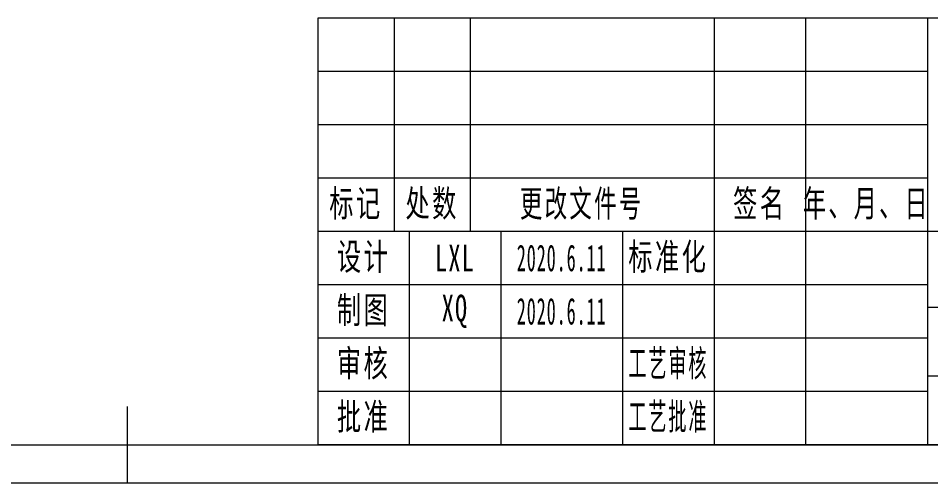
# Model space of a CAD drawing. Header units: millimetres. Extents: x -15766 to 80009, y -9701 to 15159.
# Drawn here: x -12603.7 to -12364.1, y 8876 to 8998 of the extents above; entities that cross this region are included whole.
import ezdxf

# ---------------------------------------------------------------- set-up
doc = ezdxf.new("R2010")
doc.units = ezdxf.units.MM
for name, color, linetype, lineweight in [('CDRAFT0', 7, 'Continuous', 18), ('title_frame', 7, 'Continuous', 18), ('尺寸线层', 3, 'Continuous', 18), ('粗实线层_1', 7, 'Continuous', 15), ('细实线层', 7, 'Continuous', 18)]:
    doc.layers.add(name, color=color, linetype=linetype, lineweight=lineweight)
doc.styles.add('UserTxtStyle1', font='', dxfattribs={"width": 0.618357})
doc.styles.add('UserTxtStyle2', font='', dxfattribs={"width": 0.634692})
doc.styles.add('标准', font='', dxfattribs={"width": 0.667})
doc.styles.get('UserTxtStyle1').set_extended_font_data('宋体')
doc.styles.get('UserTxtStyle2').set_extended_font_data('宋体')
doc.styles.get('标准').set_extended_font_data('宋体')

# ---------------------------------------------------------------- blocks, each defined once
blk = doc.blocks.new('*X1984')
at = {"layer": 'CDRAFT0'}
blk.add_line((0, 0), (420, 0), dxfattribs=at)
at = {"layer": '粗实线层_1'}
for p, q in [((210, 0), (210, 10)), ((25, 5), (415, 5))]:
    blk.add_line(p, q, dxfattribs=at)

msp = doc.modelspace()

# ---------------------------------------------------------------- linework, layer by layer
at = {"layer": '粗实线层_1'}
for p, q in [((-12165.02743, 8997.97315), (-12525.02743, 8997.97315)), ((-12525.02743, 8997.97315), (-12525.02743, 8885.97315)), ((-12365.02743, 8997.97315), (-12365.02743, 8885.97315)), ((-12265.02743, 8941.97315), (-12525.02743, 8941.97315)), ((-12445.02743, 8941.97315), (-12445.02743, 8885.97315)), ((-12365.02743, 8927.97315), (-12525.02743, 8927.97315)), ((-12365.02743, 8913.97315), (-12525.02743, 8913.97315)), ((-12265.02743, 8903.97315), (-12365.02743, 8903.97315)), ((-12365.02743, 8899.97315), (-12525.02743, 8899.97315)), ((-12165.02743, 8885.97315), (-12525.02743, 8885.97315))]:
    msp.add_line(p, q, dxfattribs=at)
at = {"layer": '细实线层'}
for p, q in [((-12505.02743, 8997.97315), (-12505.02743, 8941.97315)), ((-12485.02743, 8997.97315), (-12485.02743, 8941.97315)), ((-12421.02743, 8997.97315), (-12421.02743, 8885.97315)), ((-12397.02743, 8997.97315), (-12397.02743, 8885.97315)), ((-12365.02743, 8983.97315), (-12525.02743, 8983.97315)), ((-12365.02743, 8969.97315), (-12525.02743, 8969.97315)), ((-12365.02743, 8955.97315), (-12525.02743, 8955.97315)), ((-12501.02743, 8941.97315), (-12501.02743, 8885.97315)), ((-12477.02743, 8941.97315), (-12477.02743, 8885.97315)), ((-12265.02743, 8921.97315), (-12365.02743, 8921.97315))]:
    msp.add_line(p, q, dxfattribs=at)

# ---------------------------------------------------------------- block references
at = {"layer": 'title_frame', "xscale": 2, "yscale": 2, "zscale": 2}
msp.add_blockref('*X1984', (-12995.02743, 8875.97315), dxfattribs=at)

# ---------------------------------------------------------------- texts
at = {"layer": '尺寸线层', "char_height": 7, "attachment_point": 5, "line_spacing_factor": 1.15057}
for s, insert, width, style in [('\\T1.1;标记', (-12515.02743, 8948.97315), 36, '标准'), ('\\T1.1;处数', (-12495.02743, 8948.97315), 36, '标准'), ('\\T1.1;更改文件号', (-12455.76059, 8948.92516), 60, 'UserTxtStyle1'), ('\\T1.1;签名', (-12409.02743, 8948.97315), 44, '标准'), ('\\T1.1;年、月、日', (-12381.02743, 8948.97315), 60, 'UserTxtStyle2'), ('\\T1.1;设计', (-12513.02743, 8934.97315), 44, '标准'), ('\\T1.1;标准化', (-12433.02743, 8934.97315), 44, '标准'), ('{\\T1.1;LXL}', (-12489.02743, 8934.97315), 44, '标准'), ('{\\W0.5;\\T1.1;2020.6.11}', (-12461.02743, 8934.97315), 32, '标准'), ('\\T1.1;制图', (-12513.02743, 8920.97315), 44, '标准'), ('{\\T1.1;XQ}', (-12489.02743, 8920.97315), 44, '标准'), ('{\\W0.5;\\T1.1;2020.6.11}', (-12461.02743, 8920.97315), 32, '标准'), ('\\T1.1;审核', (-12513.02743, 8906.97315), 44, '标准'), ('{\\W0.5;\\T1.1;工艺审核}', (-12433.02743, 8906.97315), 44, '标准'), ('{\\T1.1;批准}', (-12513.02743, 8892.97315), 44, '标准'), ('{\\W0.5;\\T1.1;工艺批准}', (-12433.02743, 8892.97315), 44, '标准')]:
    msp.add_mtext(s, dxfattribs=dict(at, insert=insert, width=width, style=style))

doc.saveas('drawing.dxf')
